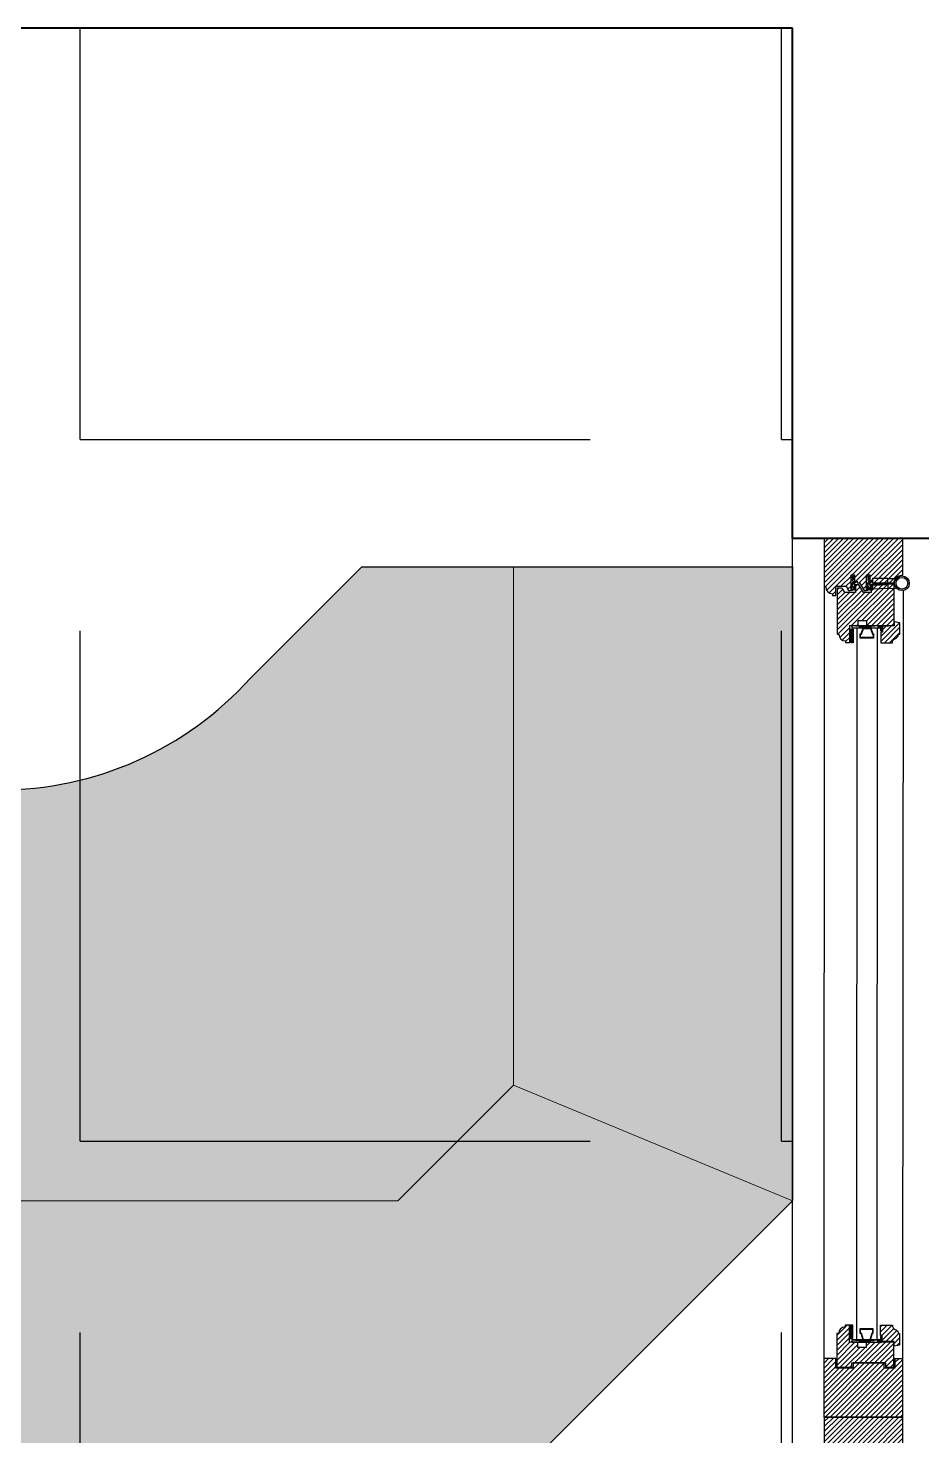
# Model space of a CAD drawing. Header units: inches. Extents: x 547 to 1628, y -123 to 254.
# Drawn here: x 1334.68 to 1366.21, y -10.38 to 39.28 of the extents above; entities that cross this region are included whole.
import ezdxf

# ---------------------------------------------------------------- set-up
doc = ezdxf.new("R2010")
doc.units = ezdxf.units.IN
doc.header["$MEASUREMENT"] = 0
for name, color, linetype in [('2', 7, 'Continuous'), ('doors', 4, 'Continuous'), ('Furniture', 253, 'Continuous')]:
    doc.layers.add(name, color=color, linetype=linetype)
doc.layers.add('Wall', color=7, linetype='Continuous', lineweight=40)

# ---------------------------------------------------------------- blocks, each defined once
blk = doc.blocks.new('table 234')
h = blk.add_hatch(color=254)
edge = h.paths.add_edge_path()
edge.add_line((-1045, -200), (-1045, 368))
edge.add_line((-1045, 368), (-795, 618))
edge.add_line((-795, 618), (813, 618))
edge.add_line((813, 618), (1063, 368))
edge.add_line((1063, 368), (1063, -200))
edge.add_line((1063, -200), (677, -200))
edge.add_line((677, -200), (566.9, -89.3))
edge.add_arc((350.9, -304.2), 304.7, 44.8554, 93.1747)
edge.add_line((334, 0), (-334, 0))
edge.add_arc((-334, -303.1), 303.1, 90, 137.925)
edge.add_line((-559, -100), (-659, -200))
edge.add_line((-659, -200), (-1045, -200))
at = {"color": 0}
blk.add_lwpolyline([(-1045, -200), (-1045, 368), (-795, 618), (813, 618), (1063, 368), (1063, -200), (677, -200), (566.9, -89.3, 0.214013), (334, 0), (-334, 0, 0.212214), (-559, -100), (-659, -200), (-1045, -200)], format="xyb", dxfattribs=at)
at = {"layer": 'Furniture', "color": 0, "linetype": 'ByBlock', "lineweight": 0}
for p, q in [((-1045, 368), (-795, 264.4)), ((-795, 264.4), (-691.4, 368)), ((-691.4, 368), (709.4, 368)), ((813, 264.4), (709.4, 368)), ((1063, 368), (813, 264.4)), ((-795, -200), (-795, 264.4)), ((813, 264.4), (813, -200)), ((813, 264.4), (813, -200))]:
    blk.add_line(p, q, dxfattribs=at)
blk = doc.blocks.new('Joint-K7335')
at = {"layer": '2', "color": 7}
for points in [[(3.9, 10.7, -0.206505), (4.5, 11.8, -0.277528), (4.6, 11.7), (4.7, 11.5, 0.626267), (5.4, 11.5, 0.131441), (5.5, 11.7), (5.5, 18, 0.509109), (4.6, 18.4, -0.294424), (2, 18.3, 0.173488), (1.3, 18.5), (0, 18.5), (0, 2.1, 0.415334), (1.2, 0.9, 0.048115), (1.5, 0.9, 0.113375), (1.5, 1), (4, 2.8, 0.235966), (4, 2.9), (4, 3.3, 0.247659), (4, 3.4, 0.287937), (3.6, 3.4), (1.8, 2.3, -0.576722), (1.5, 2.5), (1.5, 3.3, -0.235966), (1.6, 3.5), (4, 5.3, 0.235966), (4, 5.3), (4, 5.7, 0.247659), (4, 5.8, 0.287937), (3.6, 5.8), (1.8, 4.8, -0.576722), (1.5, 5), (1.5, 6.3, -0.384094), (2.6, 7.5, -0.021813), (2.7, 7.5), (6.5, 7.5), (6.5, 7.6, 0.333043), (5.7, 8.5, -0.293245), (5.3, 8.9, 0.008528), (5.2, 9.3, 0.265517), (5, 9.5, 0.023748), (4.8, 9.5, -0.356149), (3.9, 10.7, -0.356149)], [(3.2, 10.8, 0.355005), (4.6, 8.8, -0.567624), (4.7, 8.8, -0.24708), (4.4, 8.7), (2.2, 9, -0.351704), (1.2, 10.1), (1.2, 12.9, -0.414214), (1.5, 13.2), (1.6, 13.2, 0.277073), (1.9, 13.4), (3.7, 16.8, -0.041112), (3.8, 17), (4.1, 17.7, -0.50666), (4.6, 17.7, -0.2771), (4.6, 17.5), (4.6, 13.3, 0.213422), (4.7, 13.1, -0.886227), (4.4, 12.6, 0.250571), (3.2, 10.8)]]:
    blk.add_lwpolyline(points, format="xyb", dxfattribs=at)
blk.add_lwpolyline([(1.6, 17.8, 0.632714), (1, 17.6), (1, 14.2, 0.78091), (1.6, 14.1), (3.2, 17.1, -0.117333), (3.3, 17.2, 1.218085), (3, 17.5, -0.285776), (2.7, 17.3, -0.145588)], format="xyb", close=True, dxfattribs=at)

msp = doc.modelspace()

# ---------------------------------------------------------------- hatches: boundary and pattern name
h = msp.add_hatch()
h.set_pattern_fill('ANSI31', color=4, scale=0.039375, angle=-90.0282, style=0)
h.set_pattern_definition([(224.9717997, (1646.7978, 4864.75004), (-0.0883558717, 0.0884428898), [])])
edge = h.paths.add_edge_path()
edge.add_line((1363.87759, 19.62577), (1363.87746, 19.37476))
edge.add_line((1363.87746, 19.37476), (1363.49362, 19.37494))
edge.add_line((1363.49362, 19.37494), (1363.4251, 19.4932))
edge.add_arc((1363.374, 19.4636), 0.05906, 30.085533, 89.9718)
edge.add_line((1363.37403, 19.52266), (1363.24262, 19.52272))
edge.add_line((1363.24262, 19.52272), (1363.22784, 19.50797))
edge.add_line((1363.22784, 19.50797), (1363.22705, 17.89851))
edge.add_line((1363.22705, 17.89851), (1363.28611, 17.89848))
edge.add_arc((1363.52236, 17.89837), 0.23625, 179.9718, 269.9718)
edge.add_line((1363.52225, 17.66212), (1363.52222, 17.60306))
edge.add_line((1363.52222, 17.60306), (1363.66987, 17.60298))
edge.add_line((1363.66987, 17.60298), (1363.67017, 18.20837))
edge.add_line((1363.67017, 18.20837), (1363.96548, 18.20823))
edge.add_line((1363.96548, 18.20823), (1363.96557, 18.38542))
edge.add_line((1363.96557, 18.38542), (1364.26088, 18.38527))
edge.add_line((1364.26088, 18.38527), (1364.2608, 18.20808))
edge.add_line((1364.2608, 18.20808), (1365.23533, 18.2076))
edge.add_line((1365.23533, 18.2076), (1365.23604, 19.65502))
edge.add_line((1365.23604, 19.65502), (1365.22129, 19.66941))
edge.add_line((1365.22129, 19.66941), (1364.43869, 19.64903))
edge.add_line((1364.43869, 19.64903), (1364.42392, 19.63388))
edge.add_line((1364.42392, 19.63388), (1364.42379, 19.37449))
edge.add_line((1364.42379, 19.37449), (1364.15801, 19.37462))
edge.add_line((1364.15801, 19.37462), (1363.99572, 19.64048))
edge.add_line((1363.99572, 19.64048), (1363.89236, 19.64053))
edge.add_line((1363.89236, 19.64053), (1363.87759, 19.62577))
edge = h.paths.add_edge_path()
edge.add_line((1364.82188, 18.17828), (1364.82177, 17.97156))
edge.add_line((1364.82177, 17.97156), (1364.76271, 17.97159))
edge.add_line((1364.76271, 17.97159), (1364.76253, 17.60244))
edge.add_line((1364.76253, 17.60244), (1365.17597, 17.60224))
edge.add_arc((1365.3282, 17.60561), 0.15227, 108.692588, 181.266971, ccw=False)
edge.add_arc((1365.2306, 17.89409), 0.15227, 288.692588, 361.266971)
edge.add_line((1365.38283, 17.89745), (1365.44189, 17.89742))
edge.add_line((1365.44189, 17.89742), (1365.44209, 18.30348))
edge.add_line((1365.44209, 18.30348), (1365.23539, 18.34049))
edge.add_line((1365.23539, 18.34049), (1365.23532, 18.19284))
edge.add_line((1365.23532, 18.19284), (1364.82188, 18.17828))
edge = h.paths.add_edge_path()
edge.add_line((1364.47712, 19.71407), (1365.23607, 19.7137))
edge.add_arc((1365.50185, 19.71357), 0.26578, 89.9718, 179.9718, ccw=False)
edge.add_line((1365.50198, 19.97935), (1365.54037, 19.97933))
edge.add_line((1365.54037, 19.97933), (1365.54101, 21.2787))
edge.add_line((1365.54101, 21.2787), (1362.76507, 21.28007))
edge.add_line((1362.76507, 21.28007), (1362.76423, 19.56726))
edge.add_line((1362.76423, 19.56726), (1362.82329, 19.56723))
edge.add_arc((1363.05954, 19.56711), 0.23625, 179.9718, 269.9718)
edge.add_line((1363.05943, 19.33086), (1363.0594, 19.2718))
edge.add_line((1363.0594, 19.2718), (1363.18343, 19.27174))
edge.add_line((1363.18343, 19.27174), (1363.18359, 19.59658))
edge.add_line((1363.18359, 19.59658), (1363.53796, 19.59641))
edge.add_line((1363.53796, 19.59641), (1363.62649, 19.44871))
edge.add_line((1363.62649, 19.44871), (1363.70031, 19.44867))
edge.add_line((1363.70031, 19.44867), (1363.71509, 19.46343))
edge.add_line((1363.71509, 19.46343), (1363.71535, 19.99499))
edge.add_line((1363.71535, 19.99499), (1363.83347, 19.99493))
edge.add_line((1363.83347, 19.99493), (1363.83336, 19.77345))
edge.add_line((1363.83336, 19.77345), (1363.93082, 19.7734))
edge.add_line((1363.93082, 19.7734), (1363.93079, 19.71434))
edge.add_line((1363.93079, 19.71434), (1364.01348, 19.7143))
edge.add_line((1364.01348, 19.7143), (1364.17281, 19.44844))
edge.add_line((1364.17281, 19.44844), (1364.24664, 19.4484))
edge.add_line((1364.24664, 19.4484), (1364.26141, 19.46316))
edge.add_line((1364.26141, 19.46316), (1364.26168, 19.99472))
edge.add_line((1364.26168, 19.99472), (1364.3798, 19.99466))
edge.add_line((1364.3798, 19.99466), (1364.37969, 19.77318))
edge.add_line((1364.37969, 19.77318), (1364.47714, 19.77313))
at = {"ltscale": 10}
h = msp.add_hatch(dxfattribs=at)
h.set_pattern_fill('BRASS', color=4, scale=0.008859, angle=-135.0282, style=0)
h.set_pattern_definition([(314.9718, (1387.49876, 96.824644), (-0.0397993, -0.039760142), []), (314.9718, (1387.47886, 96.804764), (-0.0397993, -0.039760142), [0.028128514, -0.014064257])])
h.paths.add_polyline_path([(1363.67011, 18.07548), (1363.78823, 18.07542), (1363.78806, 17.72105), (1363.66993, 17.72111)])
h = msp.add_hatch(dxfattribs=at)
h.set_pattern_fill('ANGLE', color=4, scale=0.00443, angle=-135.0282, style=0)
h.set_pattern_definition([(314.9718, (1387.882664, 96.824455), (-0.021889615, -0.021868078), [0.022502811, -0.008438554]), (224.9718, (1387.882664, 96.824455), (-0.021868078, 0.021889615), [0.022502811, -0.008438554])])
edge = h.paths.add_edge_path()
edge.add_line((1364.76283, 18.20784), (1364.76278, 18.11924))
edge.add_line((1364.76278, 18.11924), (1364.70372, 18.11927))
edge.add_arc((1364.71544, 18.16356), 0.04582, 104.764817, 255.178782, ccw=False)
edge.add_line((1364.70377, 18.20786), (1364.76283, 18.20784))
h = msp.add_hatch(dxfattribs=at)
h.set_pattern_fill('ANGLE', color=4, scale=0.00443, angle=-135.0282, style=0)
h.set_pattern_definition([(314.9718, (1387.882744, 96.986877), (-0.021889615, -0.021868078), [0.022502811, -0.008438554]), (224.9718, (1387.882744, 96.986877), (-0.021868078, 0.021889615), [0.022502811, -0.008438554])])
edge = h.paths.add_edge_path()
edge.add_line((1364.82188, 18.19272), (1364.8218, 18.01585))
edge.add_arc((1364.79228, 18.03802), 0.03691, 216.841697, 323.101902, ccw=False)
edge.add_line((1364.76273, 18.01588), (1364.76282, 18.19275))
edge.add_arc((1364.79234, 18.17137), 0.03645, 35.85595, 144.08765, ccw=False)
h = msp.add_hatch(dxfattribs=at)
h.set_pattern_fill('ANGLE', color=4, scale=0.00443, angle=-135.0282, style=0)
h.set_pattern_definition([(314.9718, (1387.498758, 96.824644), (-0.021889615, -0.021868078), [0.022502811, -0.008438554]), (224.9718, (1387.498758, 96.824644), (-0.021868078, 0.021889615), [0.022502811, -0.008438554])])
h.paths.add_polyline_path([(1363.66993, 17.72111), (1363.78806, 17.72105), (1363.788, 17.60292), (1363.66987, 17.60298)])
h = msp.add_hatch()
h.set_pattern_fill('ANSI31', color=4, scale=0.039375, angle=-90.0282, style=0)
h.set_pattern_definition([(224.9717997, (1646.80163, 4872.04291), (-0.0883558717, 0.0884428898), [])])
edge = h.paths.add_edge_path()
edge.add_line((1363.65797, -7.07664), (1363.65827, -6.47125))
edge.add_line((1363.65827, -6.47125), (1363.51061, -6.47117))
edge.add_line((1363.51061, -6.47117), (1363.51059, -6.53024))
edge.add_arc((1363.51047, -6.76649), 0.23625, 89.9718, 179.9718)
edge.add_line((1363.27422, -6.76637), (1363.21516, -6.76634))
edge.add_line((1363.21516, -6.76634), (1363.21458, -7.94759))
edge.add_line((1363.21458, -7.94759), (1363.74614, -7.94785))
edge.add_line((1363.74614, -7.94785), (1363.74621, -7.8002))
edge.add_line((1363.74621, -7.8002), (1364.92746, -7.80078))
edge.add_line((1364.92746, -7.80078), (1364.92739, -7.94843))
edge.add_line((1364.92739, -7.94843), (1365.2227, -7.94858))
edge.add_line((1365.2227, -7.94858), (1365.22313, -7.07741))
edge.add_line((1365.22313, -7.07741), (1364.2486, -7.07693))
edge.add_line((1364.2486, -7.07693), (1364.24851, -7.25412))
edge.add_line((1364.24851, -7.25412), (1363.9532, -7.25397))
edge.add_line((1363.9532, -7.25397), (1363.95329, -7.07678))
edge.add_line((1363.95329, -7.07678), (1363.65797, -7.07664))
h.paths.add_polyline_path([(1363.17535, -7.65226), (1362.75108, -7.65205), (1362.75006, -9.71924), (1365.54667, -9.72061), (1365.54769, -7.65343), (1365.26222, -7.65329), (1365.26206, -7.98797), (1364.88799, -7.98779), (1364.88809, -7.80076), (1363.78559, -7.80022), (1363.78549, -7.98725), (1363.17518, -7.98695)])
edge = h.paths.add_edge_path()
edge.add_line((1364.81857, -7.04768), (1364.81867, -6.84096))
edge.add_line((1364.81867, -6.84096), (1364.7596, -6.84093))
edge.add_line((1364.7596, -6.84093), (1364.75979, -6.47179))
edge.add_line((1364.75979, -6.47179), (1365.17322, -6.47199))
edge.add_arc((1365.32545, -6.47551), 0.15227, 178.676628, 251.251012)
edge.add_arc((1365.22757, -6.76389), 0.15227, -1.323372, 71.251012, ccw=False)
edge.add_line((1365.3798, -6.76741), (1365.43, -6.76743))
edge.add_line((1365.43, -6.76743), (1365.4298, -7.17349))
edge.add_line((1365.4298, -7.17349), (1365.23192, -7.2103))
edge.add_line((1365.23192, -7.2103), (1365.232, -7.04788))
edge.add_line((1365.232, -7.04788), (1364.81857, -7.04768))
h = msp.add_hatch(dxfattribs=at)
h.set_pattern_fill('BRASS', color=4, scale=0.008859, angle=-135.0282, style=0)
h.set_pattern_definition([(44.9718, (1387.40916, -85.716327), (-0.039760142, 0.0397993), []), (44.9718, (1387.38928, -85.696427), (-0.039760142, 0.0397993), [0.028128514, -0.014064257])])
h.paths.add_polyline_path([(1363.65804, -6.94375), (1363.77616, -6.94381), (1363.77634, -6.58943), (1363.65821, -6.58937)])
h = msp.add_hatch(dxfattribs=at)
h.set_pattern_fill('ANGLE', color=4, scale=0.00443, angle=-135.0282, style=0)
h.set_pattern_definition([(44.9718, (1387.40916, -85.716327), (-0.021868078, 0.021889615), [0.022502811, -0.008438554]), (134.9718, (1387.40916, -85.716327), (-0.021889615, -0.021868078), [0.022502811, -0.008438554])])
h.paths.add_polyline_path([(1363.65821, -6.58937), (1363.77634, -6.58943), (1363.7764, -6.47131), (1363.65827, -6.47125)])
h = msp.add_hatch(dxfattribs=at)
h.set_pattern_fill('ANGLE', color=4, scale=0.00443, angle=-135.0282, style=0)
h.set_pattern_definition([(44.9718, (1387.792985, -85.878938), (-0.021868078, 0.021889615), [0.022502811, -0.008438554]), (134.9718, (1387.792985, -85.878938), (-0.021889615, -0.021868078), [0.022502811, -0.008438554])])
edge = h.paths.add_edge_path()
edge.add_line((1364.8097, -7.06212), (1364.80979, -6.88525))
edge.add_arc((1364.78024, -6.90739), 0.03691, 36.841697, 143.101902)
edge.add_line((1364.75072, -6.88522), (1364.75064, -7.06209))
edge.add_arc((1364.78018, -7.04074), 0.03645, 215.85595, 324.08765)
h = msp.add_hatch(dxfattribs=at)
h.set_pattern_fill('ANGLE', color=4, scale=0.00443, angle=-135.0282, style=0)
h.set_pattern_definition([(44.9718, (1387.793065, -85.716516), (-0.021868078, 0.021889615), [0.022502811, -0.008438554]), (134.9718, (1387.793065, -85.716516), (-0.021889615, -0.021868078), [0.022502811, -0.008438554])])
edge = h.paths.add_edge_path()
edge.add_line((1364.75063, -7.07718), (1364.75067, -6.98858))
edge.add_line((1364.75067, -6.98858), (1364.69161, -6.98855))
edge.add_arc((1364.70329, -7.03286), 0.04582, 104.764817, 255.178782)
edge.add_line((1364.69157, -7.07715), (1364.75063, -7.07718))
h = msp.add_hatch()
h.set_pattern_fill('ANSI31', color=4, scale=0.039375, angle=-90.0282, style=0)
h.set_pattern_definition([(224.9717997, (1646.80346, 4833.75072), (-0.0883558717, 0.0884428898), [])])
edge = h.paths.add_edge_path()
edge.add_line((1363.88325, -11.37355), (1363.88312, -11.62456))
edge.add_line((1363.88312, -11.62456), (1363.49928, -11.62437))
edge.add_line((1363.49928, -11.62437), (1363.43076, -11.50611))
edge.add_arc((1363.37966, -11.53572), 0.05906, 30.085533, 89.9718)
edge.add_line((1363.37969, -11.47666), (1363.24828, -11.47659))
edge.add_line((1363.24828, -11.47659), (1363.2335, -11.49135))
edge.add_line((1363.2335, -11.49135), (1363.23271, -13.1008))
edge.add_line((1363.23271, -13.1008), (1363.29177, -13.10083))
edge.add_arc((1363.52802, -13.10095), 0.23625, 179.9718, 269.9718)
edge.add_line((1363.52791, -13.3372), (1363.52788, -13.39626))
edge.add_line((1363.52788, -13.39626), (1363.67553, -13.39633))
edge.add_line((1363.67553, -13.39633), (1363.67583, -12.79094))
edge.add_line((1363.67583, -12.79094), (1363.97114, -12.79109))
edge.add_line((1363.97114, -12.79109), (1363.97123, -12.6139))
edge.add_line((1363.97123, -12.6139), (1364.26654, -12.61405))
edge.add_line((1364.26654, -12.61405), (1364.26646, -12.79123))
edge.add_line((1364.26646, -12.79123), (1365.24099, -12.79171))
edge.add_line((1365.24099, -12.79171), (1365.2417, -11.3443))
edge.add_line((1365.2417, -11.3443), (1365.22695, -11.32991))
edge.add_line((1365.22695, -11.32991), (1364.44435, -11.35029))
edge.add_line((1364.44435, -11.35029), (1364.42958, -11.36543))
edge.add_line((1364.42958, -11.36543), (1364.42945, -11.62483))
edge.add_line((1364.42945, -11.62483), (1364.16367, -11.6247))
edge.add_line((1364.16367, -11.6247), (1364.00138, -11.35884))
edge.add_line((1364.00138, -11.35884), (1363.89802, -11.35879))
edge.add_line((1363.89802, -11.35879), (1363.88325, -11.37355))
edge = h.paths.add_edge_path()
edge.add_line((1364.82754, -12.82104), (1364.82743, -13.02776))
edge.add_line((1364.82743, -13.02776), (1364.76837, -13.02773))
edge.add_line((1364.76837, -13.02773), (1364.76819, -13.39687))
edge.add_line((1364.76819, -13.39687), (1365.18163, -13.39708))
edge.add_arc((1365.33386, -13.39371), 0.15227, 108.692588, 181.266971, ccw=False)
edge.add_arc((1365.23626, -13.10523), 0.15227, 288.692588, 361.266971)
edge.add_line((1365.38849, -13.10186), (1365.44755, -13.10189))
edge.add_line((1365.44755, -13.10189), (1365.44775, -12.69584))
edge.add_line((1365.44775, -12.69584), (1365.24105, -12.65882))
edge.add_line((1365.24105, -12.65882), (1365.24098, -12.80648))
edge.add_line((1365.24098, -12.80648), (1364.82754, -12.82104))
edge = h.paths.add_edge_path()
edge.add_line((1364.48278, -11.28525), (1365.24173, -11.28562))
edge.add_arc((1365.50751, -11.28575), 0.26578, 89.9718, 179.9718, ccw=False)
edge.add_line((1365.50764, -11.01997), (1365.54603, -11.01999))
edge.add_line((1365.54603, -11.01999), (1365.54667, -9.72061))
edge.add_line((1365.54667, -9.72061), (1362.77073, -9.71925))
edge.add_line((1362.77073, -9.71925), (1362.76989, -11.43206))
edge.add_line((1362.76989, -11.43206), (1362.82895, -11.43209))
edge.add_arc((1363.0652, -11.43221), 0.23625, 179.9718, 269.9718)
edge.add_line((1363.06509, -11.66846), (1363.06506, -11.72752))
edge.add_line((1363.06506, -11.72752), (1363.18909, -11.72758))
edge.add_line((1363.18909, -11.72758), (1363.18925, -11.40274))
edge.add_line((1363.18925, -11.40274), (1363.54362, -11.40291))
edge.add_line((1363.54362, -11.40291), (1363.63215, -11.55061))
edge.add_line((1363.63215, -11.55061), (1363.70597, -11.55065))
edge.add_line((1363.70597, -11.55065), (1363.72075, -11.53589))
edge.add_line((1363.72075, -11.53589), (1363.72101, -11.00433))
edge.add_line((1363.72101, -11.00433), (1363.83913, -11.00438))
edge.add_line((1363.83913, -11.00438), (1363.83902, -11.22587))
edge.add_line((1363.83902, -11.22587), (1363.93648, -11.22592))
edge.add_line((1363.93648, -11.22592), (1363.93645, -11.28498))
edge.add_line((1363.93645, -11.28498), (1364.01914, -11.28502))
edge.add_line((1364.01914, -11.28502), (1364.17847, -11.55088))
edge.add_line((1364.17847, -11.55088), (1364.2523, -11.55091))
edge.add_line((1364.2523, -11.55091), (1364.26707, -11.53616))
edge.add_line((1364.26707, -11.53616), (1364.26734, -11.00459))
edge.add_line((1364.26734, -11.00459), (1364.38546, -11.00465))
edge.add_line((1364.38546, -11.00465), (1364.38535, -11.22614))
edge.add_line((1364.38535, -11.22614), (1364.48281, -11.22618))
at = {"layer": 'Furniture'}
h = msp.add_hatch(dxfattribs=at)
h.set_pattern_fill('ANGLE', color=256, scale=90, style=0)
h.set_pattern_definition([(0, (0, 0), (0, 24.75), [18, -6.75]), (90, (0, 0), (-24.75, 2e-15), [18, -6.75])])
h.paths.add_polyline_path([(1361.65304, 39.27939), (1190.65304, 39.27939), (1190.65304, -46.72061), (1361.65304, -46.72061)])

# ---------------------------------------------------------------- linework, layer by layer
at = {"color": 7}
for radius in [0.2584, 0.20672]:
    msp.add_circle((1365.5107, 19.6988), radius, dxfattribs=at)
at = {"layer": 'doors'}
for points in [[(1364.47712, 19.71407), (1365.23607, 19.7137, -0.41421356), (1365.50198, 19.97935), (1365.54037, 19.97933), (1365.54101, 21.2787), (1362.76507, 21.28007), (1362.76423, 19.56726), (1362.82329, 19.56723, 0.41421356), (1363.05943, 19.33086), (1363.0594, 19.2718), (1363.18343, 19.27174), (1363.18359, 19.59658), (1363.53796, 19.59641), (1363.62649, 19.44871), (1363.70031, 19.44867), (1363.71509, 19.46343), (1363.71535, 19.99499), (1363.83347, 19.99493), (1363.83336, 19.77345), (1363.93082, 19.7734), (1363.93079, 19.71434), (1364.01348, 19.7143), (1364.17281, 19.44844), (1364.24664, 19.4484), (1364.26141, 19.46316), (1364.26168, 19.99472), (1364.3798, 19.99466), (1364.37969, 19.77318), (1364.47714, 19.77313)], [(1363.65797, -7.07664), (1363.65827, -6.47125), (1363.51061, -6.47117), (1363.51059, -6.53024, 0.41421356), (1363.27422, -6.76637), (1363.21516, -6.76634), (1363.21458, -7.94759), (1363.74614, -7.94785), (1363.74621, -7.8002), (1364.92746, -7.80078), (1364.92739, -7.94843), (1365.2227, -7.94858), (1365.22313, -7.07741), (1364.2486, -7.07693), (1364.24851, -7.25412), (1363.9532, -7.25397), (1363.95329, -7.07678), (1363.65797, -7.07664)]]:
    msp.add_lwpolyline(points, format="xyb", dxfattribs=at)
for points in [[(1363.87759, 19.62577), (1363.87746, 19.37476), (1363.49362, 19.37494), (1363.4251, 19.4932, 0.26741738), (1363.37403, 19.52266), (1363.24262, 19.52272), (1363.22784, 19.50797), (1363.22705, 17.89851), (1363.28611, 17.89848, 0.41421356), (1363.52225, 17.66212), (1363.52222, 17.60306), (1363.66987, 17.60298), (1363.67017, 18.20837), (1363.96548, 18.20823), (1363.96557, 18.38542), (1364.26088, 18.38527), (1364.2608, 18.20808), (1365.23533, 18.2076), (1365.23604, 19.65502), (1365.22129, 19.66941), (1364.43869, 19.64903), (1364.42392, 19.63388), (1364.42379, 19.37449), (1364.15801, 19.37462), (1363.99572, 19.64048), (1363.89236, 19.64053)], [(1364.82188, 18.17828), (1364.82177, 17.97156), (1364.76271, 17.97159), (1364.76253, 17.60244), (1365.17597, 17.60224, -0.32769277), (1365.2794, 17.74985, 0.32769277), (1365.38283, 17.89745), (1365.44189, 17.89742), (1365.44209, 18.30348), (1365.23539, 18.34049), (1365.23532, 18.19284), (1364.82188, 18.17828)], [(1364.81857, -7.04768), (1364.81867, -6.84096), (1364.7596, -6.84093), (1364.75979, -6.47179), (1365.17322, -6.47199, 0.32769277), (1365.27651, -6.6197, -0.32769277), (1365.3798, -6.76741), (1365.43, -6.76743), (1365.4298, -7.17349), (1365.23192, -7.2103), (1365.232, -7.04788), (1364.81857, -7.04768)]]:
    msp.add_lwpolyline(points, format="xyb", close=True, dxfattribs=at)
at = {"layer": 'doors', "ltscale": 10}
for points in [[(1365.00868, 19.71381), (1365.00875, 19.86146), (1364.47719, 19.86173), (1364.47712, 19.71407)], [(1365.00998, 19.65965), (1365.01716, 19.51217), (1364.48622, 19.48634), (1364.47905, 19.63382)], [(1363.67011, 18.07548), (1363.78823, 18.07542), (1363.78806, 17.72105), (1363.66993, 17.72111)], [(1364.67423, 18.20788), (1364.67419, 18.11929), (1363.75872, 18.11974), (1363.75877, 18.20833)], [(1363.66993, 17.72111), (1363.78806, 17.72105), (1363.788, 17.60292), (1363.66987, 17.60298)], [(1363.65804, -6.94375), (1363.77616, -6.94381), (1363.77634, -6.58943), (1363.65821, -6.58937)], [(1363.65821, -6.58937), (1363.77634, -6.58943), (1363.7764, -6.47131), (1363.65827, -6.47125)], [(1364.66203, -7.07713), (1364.66208, -6.98854), (1363.74661, -6.98809), (1363.74657, -7.07668)]]:
    msp.add_lwpolyline(points, close=True, dxfattribs=at)
at = {"layer": 'doors'}
for points in [[(1364.51158, 17.765), (1364.03908, 17.76523), (1364.03915, 17.91289), (1364.06868, 17.91287), (1364.14065, 18.11956), (1364.41036, 18.11943), (1364.48212, 17.91267), (1364.51165, 17.91266)], [(1364.49682, 17.77977), (1364.05385, 17.77999), (1364.05391, 17.89812), (1364.07918, 17.8981), (1364.15114, 18.10479), (1364.39986, 18.10466), (1364.47161, 17.89791), (1364.49688, 17.8979)], [(1364.49983, -6.60456), (1364.02733, -6.60433), (1364.02726, -6.75199), (1364.05679, -6.752), (1364.12853, -6.98829), (1364.39825, -6.98842), (1364.47023, -6.7522), (1364.49976, -6.75222)], [(1364.48506, -6.61932), (1364.04209, -6.6191), (1364.04203, -6.73723), (1364.0673, -6.73724), (1364.13904, -6.97353), (1364.38776, -6.97365), (1364.45974, -6.73743), (1364.485, -6.73745)]]:
    msp.add_lwpolyline(points, close=True, dxfattribs=at)
at = {"layer": 'doors', "ltscale": 10}
for points in [[(1364.76283, 18.20784), (1364.76278, 18.11924), (1364.70372, 18.11927, -0.77020075), (1364.70377, 18.20786)], [(1364.82188, 18.19272), (1364.8218, 18.01585, -0.5), (1364.76273, 18.01588), (1364.76282, 18.19275, -0.51079956)], [(1364.8097, -7.06212), (1364.80979, -6.88525, 0.5), (1364.75072, -6.88522), (1364.75064, -7.06209, 0.51079956)], [(1364.75063, -7.07718), (1364.75067, -6.98858), (1364.69161, -6.98855, 0.77020075), (1364.69157, -7.07715)]]:
    msp.add_lwpolyline(points, format="xyb", close=True, dxfattribs=at)
at = {"layer": 'doors'}
for points in [[(1363.17535, -7.65226), (1362.75108, -7.65205), (1362.75006, -9.71924), (1365.54667, -9.72061), (1365.54769, -7.65343), (1365.26222, -7.65329), (1365.26206, -7.98797), (1364.88799, -7.98779), (1364.88809, -7.80076), (1363.78559, -7.80022), (1363.78549, -7.98725), (1363.17518, -7.98695), (1363.17535, -7.65226)], [(1365.54603, -11.01999), (1365.54667, -9.72061), (1362.77073, -9.71925), (1362.76989, -11.43206)]]:
    msp.add_lwpolyline(points, dxfattribs=at)
at = {"layer": 'Furniture'}
for p, q in [((1362.76423, 19.56726), (1362.75108, -7.65205)), ((1364.47714, 19.77313), (1364.47712, 19.71407)), ((1365.54769, -7.65343), (1365.56078, 19.4453)), ((1363.91601, 18.11966), (1363.9039, -6.98816)), ((1364.635, 18.1193), (1364.62288, -6.98852)), ((1364.75067, -6.98858), (1363.77614, -6.9881)), ((1363.74614, -7.94785), (1363.74621, -7.8002)), ((1365.22285, -7.65327), (1365.54769, -7.65343))]:
    msp.add_line(p, q, dxfattribs=at)
at = {"layer": 'Furniture', "ltscale": 10}
for p, q in [((1365.00875, 19.86146), (1365.28093, 19.86133)), ((1365.01716, 19.51217), (1365.28901, 19.5254)), ((1363.75872, 18.11974), (1364.67423, 18.20788)), ((1363.75877, 18.20833), (1364.67419, 18.11929)), ((1364.76278, 18.11924), (1363.78825, 18.11972)), ((1363.74657, -7.07668), (1364.66208, -6.98854)), ((1363.74661, -6.98809), (1364.66203, -7.07713))]:
    msp.add_line(p, q, dxfattribs=at)
at = {"layer": 'Furniture'}
msp.add_lwpolyline([(1361.65304, 39.27939), (1190.65304, 39.27939), (1190.65304, -46.72061), (1361.65304, -46.72061)], close=True, dxfattribs=at)
at = {"layer": 'Wall'}
for p, q in [((1361.65304, 39.27939), (1185.65304, 39.27939)), ((1361.65304, 21.27939), (1361.65304, 39.27939)), ((1366.65304, 21.27939), (1361.65304, 21.27939))]:
    msp.add_line(p, q, dxfattribs=at)

# ---------------------------------------------------------------- block references
at = {"color": 4, "ltscale": 10, "xscale": -0.02953124841024305, "yscale": 0.02953124841024305, "zscale": 0.02953124841024305, "rotation": 179.9717997358062}
for p in [(1363.71535, 19.99499), (1364.26168, 19.99472)]:
    msp.add_blockref('Joint-K7335', p, dxfattribs=at)
at = {"layer": 'Furniture', "xscale": 0.03937381404174436, "yscale": 0.03937381404174436, "zscale": 0.03937381404174436, "rotation": 180}
msp.add_blockref('table 234', (1320.50741, 12.40462), dxfattribs=at)

doc.saveas('drawing.dxf')
